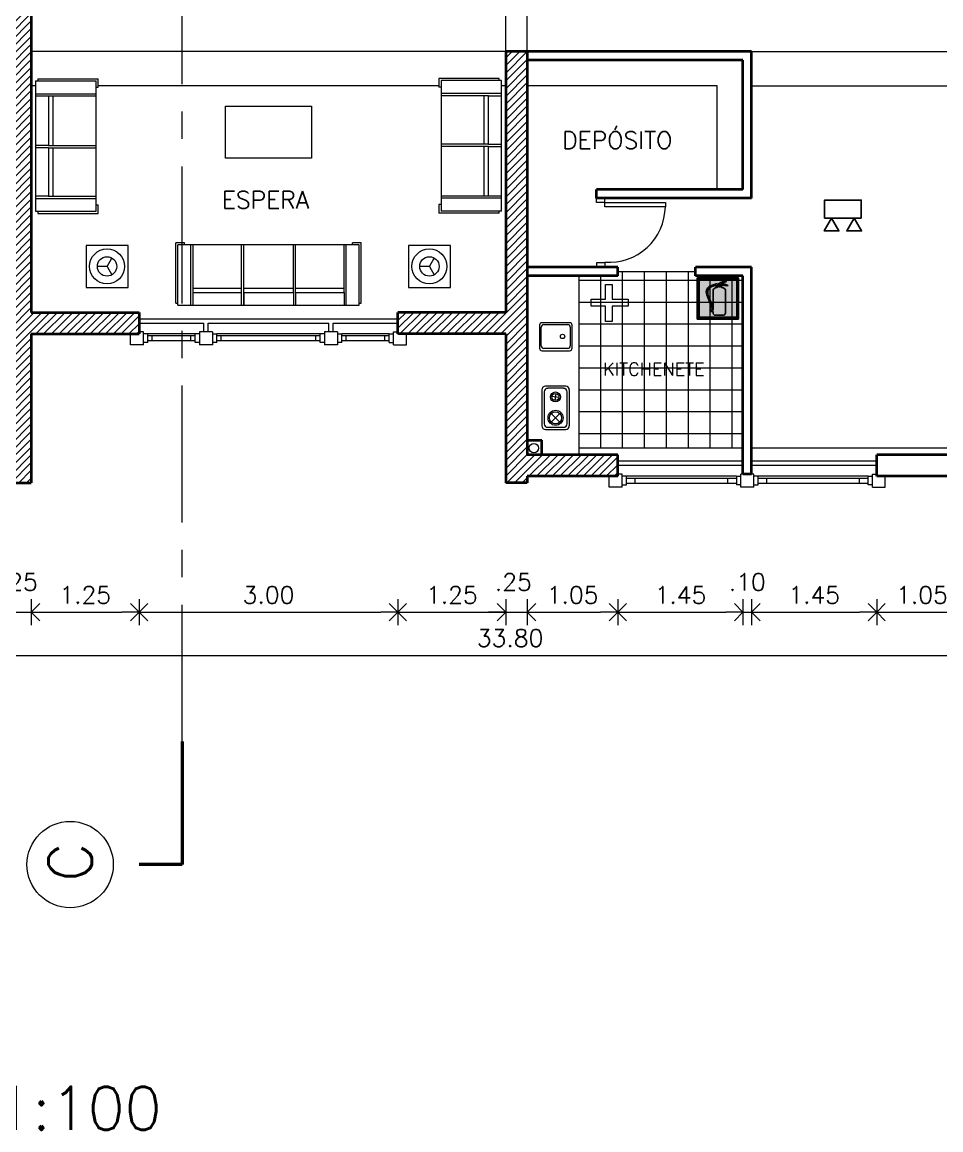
# Model space of a CAD drawing. Extents: x 1009 to 1343, y -172900 to 201.
# Drawn here: x 1167.62 to 1178.27, y 118.18 to 131.01 of the extents above; entities that cross this region are included whole.
import ezdxf

# ---------------------------------------------------------------- set-up
doc = ezdxf.new("R2010")
doc.units = 0
doc.header["$LTSCALE"] = 0.5
doc.linetypes.add('CENTER', pattern=[50.8, 31.75, -6.35, 6.35, -6.35])
doc.layers.get('0').update_dxf_attribs({"linetype": 'CONTINUOUS'})
doc.layers.get('Defpoints').update_dxf_attribs({"linetype": 'CONTINUOUS'})
for name, color, linetype, lineweight in [('Acotaciones', 9, 'CONTINUOUS', 9), ('Carpintería', 55, 'CONTINUOUS', 20), ('Detalles 01', 8, 'CONTINUOUS', 9), ('Equipamiento fijo', 31, 'CONTINUOUS', 13), ('Equipamiento movil', 33, 'CONTINUOUS', 9), ('EQUIPO DE EMERGENCIA', 200, 'CONTINUOUS', 30), ('Muros corte', 7, 'CONTINUOUS', 40), ('Punta 015', 64, 'CONTINUOUS', 13), ('Punta 02', 11, 'CONTINUOUS', 20), ('Punta 05', 52, 'CONTINUOUS', 50), ('Sist. contra incendio', 1, 'CONTINUOUS', 18), ('Tratamiento pisos', 251, 'CONTINUOUS', 9)]:
    doc.layers.add(name, color=color, linetype=linetype, lineweight=lineweight)
for name, color, linetype in [('GCI-LUZ DE EMERG.LUZ ESTROBOSCOPICA', 12, 'CONTINUOUS'), ('MARCO_FONDO_NEGRO', 7, 'CONTINUOUS'), ('SEÑAL_FONDO_FIGURAS', 254, 'CONTINUOUS'), ('SEÑAL_FONDO_ROJO', 242, 'CONTINUOUS')]:
    doc.layers.add(name, color=color, linetype=linetype)
doc.styles.add('Texto 1.5 mm', font='simplex.shx', dxfattribs={"height": 0.15})
doc.styles.add('Texto 2 mm', font='simplex.shx', dxfattribs={"height": 0.2})
doc.styles.add('Texto 5 mm', font='simplex.shx', dxfattribs={"height": 0.5})
doc.dimstyles.new('Primera línea', dxfattribs={"dimscale": 0, "dimtxt": 0.2, "dimasz": 0.2, "dimexe": 0.15, "dimexo": 0, "dimgap": 0.1, "dimtad": 1, "dimzin": 4, "dimdsep": 46, "dimtxsty": 'Texto 2 mm', "dimblk": 'OPEN90', "dimcen": 2.5, "dimclrd": 256, "dimclre": 256, "dimclrt": 256, "dimadec": 0, "dimazin": 0, "dimtfac": 1, "dimtmove": 2, "dimatfit": 3, "dimldrblk": 'OPEN90', "dimfxl": 1, "dimtolj": 1, "dimtzin": 0, "dimlwd": -1, "dimlwe": -1, "dimarcsym": 0})
doc.dimstyles.new('Segunda línea', dxfattribs={"dimscale": 0, "dimtxt": 0.2, "dimasz": 0.2, "dimexe": 0.15, "dimexo": 0.5, "dimgap": 0.1, "dimtad": 1, "dimzin": 4, "dimdsep": 46, "dimtxsty": 'Texto 2 mm', "dimblk": 'OPEN90', "dimcen": 2.5, "dimclrd": 256, "dimclre": 256, "dimclrt": 256, "dimadec": 0, "dimazin": 0, "dimtfac": 1, "dimtmove": 2, "dimatfit": 3, "dimldrblk": 'OPEN90', "dimfxl": 1, "dimtolj": 1, "dimtzin": 0, "dimlwd": -1, "dimlwe": -1, "dimarcsym": 0})
pattern_1 = [(45, (2.53464, 13.46995), (-0.0449012806, 0.0449012806), [])]

# ---------------------------------------------------------------- blocks, each defined once
blk = doc.blocks.new('Velador planta')
for q in [(-4.33, 2.5), (4.33, 2.5), (0, -5)]:
    blk.add_line((0, 0), q)
for radius in [9, 5]:
    blk.add_circle((0, 0), radius)
blk = doc.blocks.new('_Open90')
at = {"color": 0, "linetype": 'ByBlock', "lineweight": -2}
for p, q in [((0, 0), (-1, 0)), ((-0.5, 0.5), (0, 0)), ((0, 0), (-0.5, -0.5))]:
    blk.add_line(p, q, dxfattribs=at)
blk = doc.blocks.new('*D165')
at = {"layer": 'Acotaciones', "transparency": 16777216}
for p, q in [((1167.73, 124.325), (1167.73, 124.025)), ((1168.98, 124.325), (1168.98, 124.025)), ((1167.93, 124.175), (1168.78, 124.175))]:
    blk.add_line(p, q, dxfattribs=at)
at = {"layer": 'Defpoints', "color": 0, "transparency": 16777216}
for p in [(1167.73, 124.325), (1168.98, 124.325), (1168.98, 124.175)]:
    blk.add_point(p, dxfattribs=at)
at = {"layer": 'Acotaciones', "transparency": 16777216, "xscale": 0.2, "yscale": 0.2, "zscale": 0.2, "rotation": 180}
blk.add_blockref('_Open90', (1167.73, 124.175), dxfattribs=at)
at = {"layer": 'Acotaciones', "transparency": 16777216, "xscale": 0.2, "yscale": 0.2, "zscale": 0.2}
blk.add_blockref('_Open90', (1168.98, 124.175), dxfattribs=at)
at = {"layer": 'Acotaciones', "transparency": 16777216, "insert": (1168.355, 124.375), "char_height": 0.2, "attachment_point": 5, "style": 'Texto 2 mm'}
blk.add_mtext('\\A1;1.25', dxfattribs=at)
blk = doc.blocks.new('*D166')
at = {"layer": 'Acotaciones', "transparency": 16777216}
for p, q in [((1168.98, 124.325), (1168.98, 124.025)), ((1171.98, 124.325), (1171.98, 124.025)), ((1169.18, 124.175), (1171.78, 124.175))]:
    blk.add_line(p, q, dxfattribs=at)
at = {"layer": 'Defpoints', "color": 0, "transparency": 16777216}
for p in [(1168.98, 124.325), (1171.98, 124.325), (1171.98, 124.175)]:
    blk.add_point(p, dxfattribs=at)
at = {"layer": 'Acotaciones', "transparency": 16777216, "xscale": 0.2, "yscale": 0.2, "zscale": 0.2, "rotation": 180}
blk.add_blockref('_Open90', (1168.98, 124.175), dxfattribs=at)
at = {"layer": 'Acotaciones', "transparency": 16777216, "xscale": 0.2, "yscale": 0.2, "zscale": 0.2}
blk.add_blockref('_Open90', (1171.98, 124.175), dxfattribs=at)
at = {"layer": 'Acotaciones', "transparency": 16777216, "insert": (1170.48, 124.375), "char_height": 0.2, "attachment_point": 5, "style": 'Texto 2 mm'}
blk.add_mtext('\\A1;3.00', dxfattribs=at)
blk = doc.blocks.new('*D167')
at = {"layer": 'Acotaciones', "transparency": 16777216}
for p, q in [((1171.98, 124.325), (1171.98, 124.025)), ((1173.23, 124.325), (1173.23, 124.025)), ((1172.18, 124.175), (1173.03, 124.175))]:
    blk.add_line(p, q, dxfattribs=at)
at = {"layer": 'Defpoints', "color": 0, "transparency": 16777216}
for p in [(1171.98, 124.325), (1173.23, 124.325), (1173.23, 124.175)]:
    blk.add_point(p, dxfattribs=at)
at = {"layer": 'Acotaciones', "transparency": 16777216, "xscale": 0.2, "yscale": 0.2, "zscale": 0.2, "rotation": 180}
blk.add_blockref('_Open90', (1171.98, 124.175), dxfattribs=at)
at = {"layer": 'Acotaciones', "transparency": 16777216, "xscale": 0.2, "yscale": 0.2, "zscale": 0.2}
blk.add_blockref('_Open90', (1173.23, 124.175), dxfattribs=at)
at = {"layer": 'Acotaciones', "transparency": 16777216, "insert": (1172.605, 124.375), "char_height": 0.2, "attachment_point": 5, "style": 'Texto 2 mm'}
blk.add_mtext('\\A1;1.25', dxfattribs=at)
blk = doc.blocks.new('*D168')
at = {"layer": 'Acotaciones', "transparency": 16777216}
for p, q in [((1173.48, 124.325), (1173.48, 124.025)), ((1174.53, 124.325), (1174.53, 124.025)), ((1173.68, 124.175), (1174.33, 124.175))]:
    blk.add_line(p, q, dxfattribs=at)
at = {"layer": 'Defpoints', "color": 0, "transparency": 16777216}
for p in [(1173.48, 124.325), (1174.53, 124.325), (1174.53, 124.175)]:
    blk.add_point(p, dxfattribs=at)
at = {"layer": 'Acotaciones', "transparency": 16777216, "xscale": 0.2, "yscale": 0.2, "zscale": 0.2, "rotation": 180}
blk.add_blockref('_Open90', (1173.48, 124.175), dxfattribs=at)
at = {"layer": 'Acotaciones', "transparency": 16777216, "xscale": 0.2, "yscale": 0.2, "zscale": 0.2}
blk.add_blockref('_Open90', (1174.53, 124.175), dxfattribs=at)
at = {"layer": 'Acotaciones', "transparency": 16777216, "insert": (1174.005, 124.375), "char_height": 0.2, "attachment_point": 5, "style": 'Texto 2 mm'}
blk.add_mtext('\\A1;1.05', dxfattribs=at)
blk = doc.blocks.new('*D169')
at = {"layer": 'Acotaciones', "transparency": 16777216}
for p, q in [((1174.53, 124.325), (1174.53, 124.025)), ((1175.98, 124.325), (1175.98, 124.025)), ((1174.73, 124.175), (1175.78, 124.175))]:
    blk.add_line(p, q, dxfattribs=at)
at = {"layer": 'Defpoints', "color": 0, "transparency": 16777216}
for p in [(1174.53, 124.325), (1175.98, 124.325), (1175.98, 124.175)]:
    blk.add_point(p, dxfattribs=at)
at = {"layer": 'Acotaciones', "transparency": 16777216, "xscale": 0.2, "yscale": 0.2, "zscale": 0.2, "rotation": 180}
blk.add_blockref('_Open90', (1174.53, 124.175), dxfattribs=at)
at = {"layer": 'Acotaciones', "transparency": 16777216, "xscale": 0.2, "yscale": 0.2, "zscale": 0.2}
blk.add_blockref('_Open90', (1175.98, 124.175), dxfattribs=at)
at = {"layer": 'Acotaciones', "transparency": 16777216, "insert": (1175.255, 124.375), "char_height": 0.2, "attachment_point": 5, "style": 'Texto 2 mm'}
blk.add_mtext('\\A1;1.45', dxfattribs=at)
blk = doc.blocks.new('*D170')
at = {"layer": 'Acotaciones', "transparency": 16777216}
for p, q in [((1176.08, 124.325), (1176.08, 124.025)), ((1177.53, 124.325), (1177.53, 124.025)), ((1176.28, 124.175), (1177.33, 124.175))]:
    blk.add_line(p, q, dxfattribs=at)
at = {"layer": 'Defpoints', "color": 0, "transparency": 16777216}
for p in [(1176.08, 124.325), (1177.53, 124.325), (1177.53, 124.175)]:
    blk.add_point(p, dxfattribs=at)
at = {"layer": 'Acotaciones', "transparency": 16777216, "xscale": 0.2, "yscale": 0.2, "zscale": 0.2, "rotation": 180}
blk.add_blockref('_Open90', (1176.08, 124.175), dxfattribs=at)
at = {"layer": 'Acotaciones', "transparency": 16777216, "xscale": 0.2, "yscale": 0.2, "zscale": 0.2}
blk.add_blockref('_Open90', (1177.53, 124.175), dxfattribs=at)
at = {"layer": 'Acotaciones', "transparency": 16777216, "insert": (1176.805, 124.375), "char_height": 0.2, "attachment_point": 5, "style": 'Texto 2 mm'}
blk.add_mtext('\\A1;1.45', dxfattribs=at)
blk = doc.blocks.new('*D171')
at = {"layer": 'Acotaciones', "transparency": 16777216}
for p, q in [((1177.53, 124.325), (1177.53, 124.025)), ((1178.58, 124.325), (1178.58, 124.025)), ((1177.73, 124.175), (1178.38, 124.175))]:
    blk.add_line(p, q, dxfattribs=at)
at = {"layer": 'Defpoints', "color": 0, "transparency": 16777216}
for p in [(1177.53, 124.325), (1178.58, 124.325), (1178.58, 124.175)]:
    blk.add_point(p, dxfattribs=at)
at = {"layer": 'Acotaciones', "transparency": 16777216, "xscale": 0.2, "yscale": 0.2, "zscale": 0.2, "rotation": 180}
blk.add_blockref('_Open90', (1177.53, 124.175), dxfattribs=at)
at = {"layer": 'Acotaciones', "transparency": 16777216, "xscale": 0.2, "yscale": 0.2, "zscale": 0.2}
blk.add_blockref('_Open90', (1178.58, 124.175), dxfattribs=at)
at = {"layer": 'Acotaciones', "transparency": 16777216, "insert": (1178.055, 124.375), "char_height": 0.2, "attachment_point": 5, "style": 'Texto 2 mm'}
blk.add_mtext('\\A1;1.05', dxfattribs=at)
blk = doc.blocks.new('*D178')
at = {"layer": 'Acotaciones', "transparency": 16777216}
for p, q in [((1156.38, 123.825), (1156.38, 123.525)), ((1190.18, 123.825), (1190.18, 123.525)), ((1156.58, 123.675), (1189.98, 123.675))]:
    blk.add_line(p, q, dxfattribs=at)
at = {"layer": 'Defpoints', "color": 0, "transparency": 16777216}
for p in [(1156.38, 124.325), (1190.18, 124.325), (1190.18, 123.675)]:
    blk.add_point(p, dxfattribs=at)
at = {"layer": 'Acotaciones', "transparency": 16777216, "xscale": 0.2, "yscale": 0.2, "zscale": 0.2, "rotation": 180}
blk.add_blockref('_Open90', (1156.38, 123.675), dxfattribs=at)
at = {"layer": 'Acotaciones', "transparency": 16777216, "xscale": 0.2, "yscale": 0.2, "zscale": 0.2}
blk.add_blockref('_Open90', (1190.18, 123.675), dxfattribs=at)
at = {"layer": 'Acotaciones', "transparency": 16777216, "insert": (1173.28, 123.875), "char_height": 0.2, "attachment_point": 5, "style": 'Texto 2 mm'}
blk.add_mtext('\\A1;33.80', dxfattribs=at)
blk = doc.blocks.new('A$C6C4A3897')
at = {"layer": 'SEÑAL_FONDO_FIGURAS'}
h = blk.add_hatch(color=256, dxfattribs=at)
h.paths.add_polyline_path([(2.147, -0.043), (0.043, -0.043), (0.043, -2.139), (2.147, -2.139)])
h.paths.add_polyline_path([(2.093, -2.085), (0.097, -2.085), (0.097, -0.097), (2.093, -0.097)], flags=16)
h.paths.add_polyline_path([(1.494, -1.856, -0.414214), (1.364, -1.986), (0.969, -1.986, -0.414214), (0.839, -1.856), (0.839, -1.789), (0.708, -1.789), (0.708, -1.699), (0.74, -1.699), (0.74, -1.664), (0.711, -1.664), (0.711, -1.576), (0.743, -1.576, 0.083884), (0.693, -1.404), (0.5, -0.898, -0.214308), (0.523, -0.578, -0.167733), (0.738, -0.417, -0.097156), (0.97, -0.351), (0.97, -0.321), (1.058, -0.321), (1.058, -0.351), (1.087, -0.351, -0.303754), (1.167, -0.298, -0.115313), (1.528, -0.185), (1.53, -0.211, 0.177163), (1.266, -0.329, -0.189272), (1.622, -0.41), (1.592, -0.419, 0.309273), (1.561, -0.409), (1.517, -0.422, 0.291679), (1.46, -0.396), (1.418, -0.408, 0.202341), (1.342, -0.393), (1.3, -0.404, 0.390383), (1.254, -0.384, -0.914616), (1.082, -0.399), (1.058, -0.399), (1.058, -0.429), (0.97, -0.429), (0.97, -0.404, 0.074097), (0.777, -0.461, 0.17086), (0.577, -0.631, 0.207162), (0.599, -0.983), (0.763, -1.4, -0.083589), (0.794, -1.576), (0.817, -1.576), (0.817, -1.664), (0.792, -1.664), (0.792, -1.699), (0.839, -1.699), (0.839, -0.631, -0.204768), (1.051, -0.505, 0.117351), (1.082, -0.431, 0.582578), (1.251, -0.433, 0.113638), (1.282, -0.505, -0.204768), (1.494, -0.631)], flags=0)
h.paths.add_polyline_path([(1.184, -0.438), (1.167, -0.358), (1.151, -0.438, -6.735071)], flags=0)
at = {"layer": 'SEÑAL_FONDO_ROJO'}
h = blk.add_hatch(color=256, dxfattribs=at)
h.paths.add_polyline_path([(2.093, -0.097), (0.097, -0.097), (0.097, -2.085), (2.093, -2.085)])
h.paths.add_polyline_path([(1.494, -1.856, -0.414214), (1.364, -1.986), (0.969, -1.986, -0.414214), (0.839, -1.856), (0.839, -1.789), (0.708, -1.789), (0.708, -1.699), (0.74, -1.699), (0.74, -1.664), (0.711, -1.664), (0.711, -1.576), (0.743, -1.576, 0.083884), (0.693, -1.404), (0.5, -0.898, -0.214308), (0.523, -0.578, -0.167733), (0.738, -0.417, -0.097156), (0.97, -0.351), (0.97, -0.321), (1.058, -0.321), (1.058, -0.351), (1.087, -0.351, -0.303754), (1.167, -0.298, -0.115313), (1.528, -0.185), (1.53, -0.211, 0.177163), (1.266, -0.329, -0.189272), (1.622, -0.41), (1.592, -0.419, 0.309273), (1.561, -0.409), (1.517, -0.422, 0.291679), (1.46, -0.396), (1.418, -0.408, 0.202341), (1.342, -0.393), (1.3, -0.404, 0.390383), (1.254, -0.384, -0.914616), (1.082, -0.399), (1.058, -0.399), (1.058, -0.429), (0.97, -0.429), (0.97, -0.404, 0.074097), (0.777, -0.461, 0.17086), (0.577, -0.631, 0.207162), (0.599, -0.983), (0.763, -1.4, -0.083589), (0.794, -1.576), (0.817, -1.576), (0.817, -1.664), (0.792, -1.664), (0.792, -1.699), (0.839, -1.699), (0.839, -0.631, -0.204768), (1.051, -0.505, 0.117351), (1.082, -0.431, 0.582578), (1.251, -0.433, 0.113638), (1.282, -0.505, -0.204768), (1.494, -0.631)], flags=16)
h.paths.add_polyline_path([(1.184, -0.438), (1.167, -0.358), (1.151, -0.438, -6.735071)], flags=0)
at = {"layer": 'MARCO_FONDO_NEGRO'}
for p, q in [((2.191, 0), (0, 0)), ((0, 0), (0, -2.182)), ((2.191, -2.182), (2.191, 0)), ((0, -2.182), (2.191, -2.182))]:
    blk.add_line(p, q, dxfattribs=at)
at = {"layer": 'SEÑAL_FONDO_FIGURAS'}
for points in [[(0.043, -2.139), (2.147, -2.139), (2.147, -0.043), (0.043, -0.043)], [(0.097, -2.085), (0.097, -0.097), (2.093, -0.097), (2.093, -2.085)]]:
    blk.add_lwpolyline(points, close=True, dxfattribs=at)
for points in [[(1.082, -0.431, -0.117351), (1.051, -0.505, 0.204768), (0.839, -0.631), (0.839, -1.699), (0.792, -1.699), (0.792, -1.664), (0.817, -1.664), (0.817, -1.576), (0.794, -1.576, 0.083589), (0.763, -1.4), (0.599, -0.983, -0.207162), (0.577, -0.631, -0.17086), (0.777, -0.461, -0.074097), (0.97, -0.404), (0.97, -0.429), (1.058, -0.429), (1.058, -0.399), (1.082, -0.399, 0.914616), (1.254, -0.384, -0.390383), (1.3, -0.404), (1.342, -0.393, -0.202341), (1.418, -0.408), (1.46, -0.396, -0.291679), (1.517, -0.422), (1.561, -0.409, -0.309273), (1.592, -0.419), (1.622, -0.41, 0.189272), (1.266, -0.329, -0.177163), (1.53, -0.211), (1.528, -0.185, 0.115313), (1.167, -0.298, 0.303754), (1.087, -0.351), (1.058, -0.351), (1.058, -0.321), (0.97, -0.321), (0.97, -0.351, 0.097156), (0.738, -0.417, 0.167733), (0.523, -0.578, 0.214308), (0.5, -0.898), (0.693, -1.404, -0.083884), (0.743, -1.576), (0.711, -1.576), (0.711, -1.664), (0.74, -1.664), (0.74, -1.699), (0.708, -1.699), (0.708, -1.789), (0.839, -1.789), (0.839, -1.856, 0.414214), (0.969, -1.986), (1.364, -1.986, 0.414214), (1.494, -1.856), (1.494, -0.631, 0.204768), (1.282, -0.505, -0.113638), (1.251, -0.433, -0.582578)], [(1.167, -0.358), (1.184, -0.438, 6.735071), (1.151, -0.438)]]:
    blk.add_lwpolyline(points, format="xyb", close=True, dxfattribs=at)
blk = doc.blocks.new('A$C04752EFD')
at = {"layer": 'GCI-LUZ DE EMERG.LUZ ESTROBOSCOPICA', "color": 1}
blk.add_lwpolyline([(-0.177, -0.173), (-0.177, 0), (0.177, 0), (0.177, -0.173)], close=True, dxfattribs=at)
at = {"layer": 'GCI-LUZ DE EMERG.LUZ ESTROBOSCOPICA'}
for points in [[(0.177, -0.173), (-0.177, -0.173), (-0.177, 0), (0.177, 0)], [(-0.109, -0.173), (-0.038, -0.297), (-0.18, -0.297)], [(0.109, -0.173), (0.038, -0.297), (0.18, -0.297)]]:
    blk.add_lwpolyline(points, close=True, dxfattribs=at)

msp = doc.modelspace()

# ---------------------------------------------------------------- hatches: boundary and pattern name
at = {"layer": 'Detalles 01'}
h = msp.add_hatch(dxfattribs=at)
h.set_pattern_fill('ANSI31,_O', color=256, scale=0.02)
h.set_pattern_definition(pattern_1)
h.paths.add_polyline_path([(1168.98, 127.65), (1167.73, 127.65), (1167.73, 132.617), (1167.48, 132.617), (1167.48, 126), (1166.43, 126), (1166.43, 125.75), (1167.48, 125.75), (1167.48, 125.675), (1167.73, 125.675), (1167.73, 127.4), (1168.98, 127.4)])
h = msp.add_hatch(dxfattribs=at)
h.set_pattern_fill('ANSI31,_O', color=256, scale=0.02)
h.set_pattern_definition(pattern_1)
h.paths.add_polyline_path([(1173.23, 127.65), (1171.98, 127.65), (1171.98, 127.4), (1173.23, 127.4), (1173.23, 125.675), (1173.48, 125.675), (1173.48, 125.75), (1174.53, 125.75), (1174.53, 126), (1173.48, 126), (1173.48, 130.675), (1173.23, 130.675)])
at = {"layer": 'Tratamiento pisos'}
h = msp.add_hatch(dxfattribs=at)
h.set_pattern_fill('NET,_I', color=256, scale=0.08, angle=-90, style=2)
h.set_pattern_definition([(270, (63.33464, 13.46995), (0.254, -4e-17), []), (0, (63.33464, 13.46995), (6e-17, 0.254), [])])
h.paths.add_polyline_path([(1174.53, 128.125), (1174.53, 128.075), (1174.08, 128.075), (1174.08, 126.075), (1175.955, 126.075), (1175.98, 126.075), (1175.98, 128.075), (1175.43, 128.075), (1175.43, 128.125)])

# ---------------------------------------------------------------- linework, layer by layer
at = {"layer": 'Acotaciones'}
for p, q in [((1167.48, 124.175), (1167.98, 124.175)), ((1172.98, 124.175), (1173.48, 124.175)), ((1175.98, 124.175), (1176.08, 124.175))]:
    msp.add_line(p, q, dxfattribs=at)
at = {"layer": 'Carpintería'}
for p, q in [((1174.28, 128.925), (1174.28, 128.975)), ((1174.38, 128.925), (1174.28, 128.925)), ((1174.38, 128.925), (1174.38, 128.975)), ((1174.38, 128.875), (1174.38, 128.925)), ((1174.38, 128.925), (1175.08, 128.925)), ((1175.08, 128.925), (1175.08, 128.875)), ((1175.08, 128.875), (1174.38, 128.875)), ((1174.38, 128.225), (1174.28, 128.225)), ((1174.28, 128.225), (1174.28, 128.175)), ((1174.38, 128.225), (1174.38, 128.175)), ((1168.88, 127.275), (1168.88, 127.4)), ((1169.03, 127.425), (1168.98, 127.425)), ((1169.03, 127.275), (1169.03, 127.425)), ((1169.08, 127.4), (1169.03, 127.4)), ((1169.08, 127.3), (1169.08, 127.4)), ((1169.63, 127.38), (1169.08, 127.38)), ((1169.13, 127.32), (1169.13, 127.38)), ((1169.58, 127.32), (1169.58, 127.38)), ((1169.63, 127.3), (1169.63, 127.4)), ((1169.68, 127.4), (1169.63, 127.4)), ((1169.83, 127.425), (1169.68, 127.425)), ((1169.68, 127.425), (1169.68, 127.275)), ((1169.83, 127.425), (1169.83, 127.275)), ((1169.83, 127.4), (1169.88, 127.4)), ((1169.88, 127.3), (1169.88, 127.4)), ((1171.08, 127.38), (1169.88, 127.38)), ((1169.93, 127.32), (1169.93, 127.38)), ((1171.03, 127.32), (1171.03, 127.38)), ((1171.13, 127.4), (1171.08, 127.4)), ((1171.08, 127.3), (1171.08, 127.4)), ((1171.28, 127.425), (1171.13, 127.425)), ((1171.13, 127.425), (1171.13, 127.275)), ((1171.28, 127.425), (1171.28, 127.275)), ((1171.28, 127.4), (1171.33, 127.4)), ((1171.33, 127.3), (1171.33, 127.4)), ((1171.88, 127.38), (1171.33, 127.38)), ((1171.38, 127.32), (1171.38, 127.38)), ((1171.83, 127.32), (1171.83, 127.38)), ((1171.88, 127.3), (1171.88, 127.4)), ((1171.88, 127.4), (1171.93, 127.4)), ((1171.93, 127.275), (1171.93, 127.425)), ((1171.93, 127.425), (1171.98, 127.425)), ((1172.08, 127.275), (1172.08, 127.4)), ((1169.03, 127.275), (1168.88, 127.275)), ((1169.08, 127.3), (1169.03, 127.3)), ((1169.63, 127.32), (1169.08, 127.32)), ((1169.68, 127.3), (1169.63, 127.3)), ((1169.83, 127.275), (1169.68, 127.275)), ((1169.88, 127.3), (1169.83, 127.3)), ((1171.08, 127.32), (1169.88, 127.32)), ((1171.13, 127.3), (1171.08, 127.3)), ((1171.28, 127.275), (1171.13, 127.275)), ((1171.33, 127.3), (1171.28, 127.3)), ((1171.88, 127.32), (1171.33, 127.32)), ((1171.88, 127.3), (1171.93, 127.3)), ((1171.93, 127.275), (1172.08, 127.275)), ((1174.43, 125.625), (1174.43, 125.75)), ((1174.58, 125.775), (1174.53, 125.775)), ((1174.58, 125.625), (1174.58, 125.775)), ((1174.63, 125.75), (1174.58, 125.75)), ((1174.63, 125.65), (1174.63, 125.75)), ((1174.63, 125.73), (1175.905, 125.73)), ((1174.73, 125.67), (1174.73, 125.73)), ((1175.805, 125.67), (1175.805, 125.73)), ((1175.905, 125.75), (1175.905, 125.65)), ((1175.905, 125.75), (1175.955, 125.75)), ((1175.955, 125.625), (1175.955, 125.775)), ((1175.98, 125.775), (1175.955, 125.775)), ((1176.105, 125.775), (1176.08, 125.775)), ((1176.105, 125.625), (1176.105, 125.775)), ((1176.155, 125.75), (1176.105, 125.75)), ((1176.155, 125.65), (1176.155, 125.75)), ((1176.155, 125.73), (1177.43, 125.73)), ((1176.255, 125.67), (1176.255, 125.73)), ((1177.33, 125.67), (1177.33, 125.73)), ((1177.43, 125.65), (1177.43, 125.75)), ((1177.43, 125.75), (1177.48, 125.75)), ((1177.48, 125.625), (1177.48, 125.775)), ((1177.48, 125.775), (1177.53, 125.775)), ((1177.63, 125.625), (1177.63, 125.75)), ((1174.58, 125.625), (1174.43, 125.625)), ((1174.58, 125.65), (1174.63, 125.65)), ((1174.63, 125.67), (1175.905, 125.67)), ((1175.955, 125.65), (1175.905, 125.65)), ((1176.105, 125.625), (1175.955, 125.625)), ((1176.105, 125.65), (1176.155, 125.65)), ((1176.155, 125.67), (1177.43, 125.67)), ((1177.48, 125.65), (1177.43, 125.65)), ((1177.48, 125.625), (1177.63, 125.625))]:
    msp.add_line(p, q, dxfattribs=at)
at = {"layer": 'Detalles 01', "linetype": 'CENTER', "ltscale": 0.1}
msp.add_line((1169.48, 122.675), (1169.48, 133.213), dxfattribs=at)
at = {"layer": 'Detalles 01'}
for p, q in [((1168.98, 127.575), (1171.98, 127.575)), ((1168.98, 127.525), (1169.73, 127.525)), ((1169.73, 127.425), (1169.73, 127.525)), ((1169.78, 127.425), (1169.78, 127.525)), ((1169.78, 127.525), (1171.18, 127.525)), ((1171.18, 127.425), (1171.18, 127.525)), ((1171.23, 127.425), (1171.23, 127.525)), ((1171.23, 127.525), (1171.98, 127.525)), ((1169.63, 127.4), (1169.08, 127.4)), ((1171.08, 127.4), (1169.88, 127.4)), ((1171.88, 127.4), (1171.33, 127.4)), ((1175.98, 125.925), (1174.53, 125.925)), ((1175.98, 125.875), (1174.53, 125.875)), ((1177.53, 125.925), (1176.08, 125.925)), ((1177.53, 125.875), (1176.08, 125.875)), ((1175.905, 125.75), (1174.63, 125.75)), ((1177.43, 125.75), (1176.155, 125.75))]:
    msp.add_line(p, q, dxfattribs=at)
msp.add_circle((1173.556, 126.077), 0.055, dxfattribs=at)
msp.add_arc((1174.425, 128.885), 0.655, 266.0418, 359.1031, dxfattribs=at)
at = {"layer": 'Equipamiento fijo'}
for p, q in [((1175.68, 130.275), (1173.48, 130.275)), ((1175.68, 129.075), (1175.68, 130.275)), ((1174.08, 126), (1174.08, 128.075))]:
    msp.add_line(p, q, dxfattribs=at)
at = {"layer": 'Equipamiento movil', "ltscale": 0.009}
for p, q in [((1167.78, 130.334), (1167.78, 128.822)), ((1167.78, 130.334), (1168.48, 130.334)), ((1167.805, 130.359), (1168.505, 130.359)), ((1167.805, 130.359), (1167.805, 130.334)), ((1168.48, 128.972), (1168.48, 130.334)), ((1168.48, 130.184), (1168.48, 130.334)), ((1168.505, 130.259), (1168.505, 130.359)), ((1173.155, 130.361), (1172.455, 130.361)), ((1172.455, 130.361), (1172.455, 130.261)), ((1173.18, 130.336), (1172.48, 130.336)), ((1172.48, 130.336), (1172.48, 130.186)), ((1173.155, 130.336), (1173.155, 130.361)), ((1173.18, 128.824), (1173.18, 130.336)), ((1167.78, 130.184), (1168.48, 130.184)), ((1168.48, 130.259), (1168.505, 130.259)), ((1172.48, 130.261), (1172.455, 130.261)), ((1172.48, 130.186), (1172.48, 128.824)), ((1173.18, 130.186), (1172.48, 130.186)), ((1167.78, 130.159), (1168.48, 130.159)), ((1167.93, 130.159), (1167.93, 129.584)), ((1167.98, 130.159), (1167.98, 129.584)), ((1173.03, 130.161), (1172.48, 130.161)), ((1172.98, 129.599), (1172.98, 130.161)), ((1173.03, 129.599), (1173.03, 130.161)), ((1173.03, 130.161), (1173.18, 130.161)), ((1169.98, 129.439), (1169.98, 130.039)), ((1169.98, 130.039), (1170.98, 130.039)), ((1170.98, 130.039), (1170.98, 129.439)), ((1167.93, 129.584), (1167.78, 129.584)), ((1167.93, 129.559), (1167.78, 129.559)), ((1167.93, 129.584), (1168.48, 129.584)), ((1167.93, 129.559), (1167.93, 128.997)), ((1167.93, 129.559), (1168.48, 129.559)), ((1167.93, 129.559), (1168.48, 129.559)), ((1167.98, 129.559), (1167.98, 128.997)), ((1173.03, 129.599), (1172.48, 129.599)), ((1173.03, 129.599), (1172.48, 129.599)), ((1173.03, 129.574), (1172.48, 129.574)), ((1172.98, 128.999), (1172.98, 129.574)), ((1173.03, 129.599), (1173.18, 129.599)), ((1173.03, 129.574), (1173.18, 129.574)), ((1173.03, 128.999), (1173.03, 129.574)), ((1170.98, 129.439), (1169.98, 129.439)), ((1167.93, 128.997), (1167.78, 128.997)), ((1167.78, 128.972), (1168.48, 128.972)), ((1167.93, 128.997), (1168.48, 128.997)), ((1168.48, 128.822), (1168.48, 128.972)), ((1173.18, 128.999), (1172.48, 128.999)), ((1173.18, 128.974), (1172.48, 128.974)), ((1172.48, 128.974), (1172.48, 128.824)), ((1167.78, 128.822), (1168.48, 128.822)), ((1167.805, 128.822), (1167.805, 128.797)), ((1167.805, 128.797), (1168.505, 128.797)), ((1168.48, 128.897), (1168.505, 128.897)), ((1168.505, 128.797), (1168.505, 128.897)), ((1172.455, 128.899), (1172.455, 128.799)), ((1172.48, 128.899), (1172.455, 128.899)), ((1173.155, 128.799), (1172.455, 128.799)), ((1173.18, 128.824), (1172.48, 128.824)), ((1173.155, 128.799), (1173.155, 128.824)), ((1169.405, 127.757), (1169.405, 128.457)), ((1169.505, 128.457), (1169.405, 128.457)), ((1169.43, 127.732), (1169.43, 128.432)), ((1169.58, 128.432), (1169.43, 128.432)), ((1171.38, 128.432), (1169.455, 128.432)), ((1169.505, 128.432), (1169.505, 128.457)), ((1169.58, 127.732), (1169.58, 128.432)), ((1169.605, 127.732), (1169.605, 128.432)), ((1170.168, 127.732), (1170.168, 128.432)), ((1170.193, 127.882), (1170.193, 128.432)), ((1170.193, 127.732), (1170.193, 128.432)), ((1170.193, 127.882), (1170.193, 128.432)), ((1170.768, 127.882), (1170.768, 128.432)), ((1170.793, 127.882), (1170.793, 128.432)), ((1170.793, 127.882), (1170.793, 128.432)), ((1171.355, 127.882), (1171.355, 128.432)), ((1171.38, 127.732), (1171.38, 128.432)), ((1171.53, 128.432), (1171.38, 128.432)), ((1171.555, 128.457), (1171.455, 128.457)), ((1171.455, 128.432), (1171.455, 128.457)), ((1171.53, 127.732), (1171.53, 128.432)), ((1171.555, 127.757), (1171.555, 128.457)), ((1169.605, 127.932), (1170.168, 127.932)), ((1169.605, 127.882), (1170.168, 127.882)), ((1170.193, 127.932), (1170.768, 127.932)), ((1170.193, 127.882), (1170.193, 127.732)), ((1170.193, 127.882), (1170.193, 127.732)), ((1170.193, 127.882), (1170.768, 127.882)), ((1170.768, 127.882), (1170.768, 127.732)), ((1170.793, 127.932), (1171.355, 127.932)), ((1170.793, 127.882), (1171.355, 127.882)), ((1170.793, 127.882), (1170.793, 127.732)), ((1171.355, 127.882), (1171.355, 127.732)), ((1169.405, 127.757), (1169.43, 127.757)), ((1171.53, 127.757), (1171.555, 127.757)), ((1169.43, 127.732), (1171.53, 127.732))]:
    msp.add_line(p, q, dxfattribs=at)
at = {"layer": 'Equipamiento movil'}
for p, q in [((1168.366, 128.425), (1168.366, 127.939)), ((1168.852, 128.425), (1168.366, 128.425)), ((1168.852, 127.939), (1168.852, 128.425)), ((1172.103, 128.425), (1172.103, 127.939)), ((1172.589, 128.425), (1172.103, 128.425)), ((1172.589, 127.939), (1172.589, 128.425)), ((1168.366, 127.939), (1168.852, 127.939)), ((1172.103, 127.939), (1172.589, 127.939)), ((1173.621, 127.501), (1173.621, 127.236)), ((1173.969, 127.531), (1173.651, 127.531)), ((1173.672, 127.51), (1173.948, 127.51)), ((1173.999, 127.236), (1173.999, 127.501)), ((1173.642, 127.262), (1173.642, 127.48)), ((1173.978, 127.48), (1173.978, 127.262)), ((1173.948, 127.232), (1173.672, 127.232)), ((1173.651, 127.206), (1173.969, 127.206)), ((1173.649, 126.753), (1173.649, 126.335)), ((1173.674, 126.728), (1173.674, 126.36)), ((1173.925, 126.795), (1173.691, 126.795)), ((1173.9, 126.77), (1173.716, 126.77)), ((1173.942, 126.544), (1173.942, 126.728)), ((1173.967, 126.544), (1173.967, 126.753)), ((1173.846, 126.664), (1173.765, 126.675)), ((1173.811, 126.71), (1173.8, 126.629)), ((1173.857, 126.379), (1173.758, 126.479)), ((1173.758, 126.379), (1173.857, 126.479)), ((1173.942, 126.36), (1173.942, 126.544)), ((1173.967, 126.335), (1173.967, 126.544)), ((1173.691, 126.293), (1173.925, 126.293)), ((1173.716, 126.318), (1173.9, 126.318))]:
    msp.add_line(p, q, dxfattribs=at)
for centre, radius in [((1173.888, 127.371), 0.0252), ((1173.806, 126.67), 0.0577), ((1173.806, 126.67), 0.041), ((1173.807, 126.429), 0.0871), ((1173.807, 126.429), 0.0703)]:
    msp.add_circle(centre, radius, dxfattribs=at)
for centre, radius, start, end in [((1173.651, 127.501), 0.03, 90, 180), ((1173.672, 127.48), 0.03, 90, 180), ((1173.948, 127.48), 0.03, 0, 90), ((1173.969, 127.501), 0.03, 0, 90), ((1173.651, 127.236), 0.03, 180, 270), ((1173.672, 127.262), 0.03, 180, 270), ((1173.948, 127.262), 0.03, 270, 360), ((1173.969, 127.236), 0.03, 270, 360), ((1173.691, 126.753), 0.0418, 90, 180), ((1173.716, 126.728), 0.0418, 90, 180), ((1173.9, 126.728), 0.0418, 0, 90), ((1173.925, 126.753), 0.0418, 0, 90), ((1173.691, 126.335), 0.0418, 180, 270), ((1173.716, 126.36), 0.0418, 180, 270), ((1173.9, 126.36), 0.0418, 270, 0), ((1173.925, 126.335), 0.0418, 270, 0)]:
    msp.add_arc(centre, radius, start, end, dxfattribs=at)
at = {"layer": 'Muros corte'}
for p, q in [((1167.73, 132.617), (1167.73, 127.65)), ((1176.08, 130.675), (1173.23, 130.675)), ((1173.23, 130.675), (1173.23, 127.65)), ((1173.48, 130.675), (1173.48, 126)), ((1175.98, 130.575), (1173.48, 130.575)), ((1175.98, 129.075), (1175.98, 130.575)), ((1176.08, 128.975), (1176.08, 130.675)), ((1175.98, 129.075), (1174.28, 129.075)), ((1174.28, 128.975), (1174.28, 129.075)), ((1176.08, 128.975), (1174.28, 128.975)), ((1174.53, 128.175), (1173.48, 128.175)), ((1174.53, 128.075), (1174.53, 128.175)), ((1176.08, 128.175), (1175.43, 128.175)), ((1175.43, 128.075), (1175.43, 128.175)), ((1176.08, 125.775), (1176.08, 128.175)), ((1174.53, 128.075), (1173.48, 128.075)), ((1175.98, 128.075), (1175.43, 128.075)), ((1175.98, 125.775), (1175.98, 128.075)), ((1167.73, 127.65), (1168.98, 127.65)), ((1168.98, 127.65), (1168.98, 127.4)), ((1171.98, 127.4), (1171.98, 127.65)), ((1173.23, 127.65), (1171.98, 127.65)), ((1167.73, 127.4), (1168.98, 127.4)), ((1167.73, 127.4), (1167.73, 125.675)), ((1173.23, 127.4), (1171.98, 127.4)), ((1173.23, 127.4), (1173.23, 125.675)), ((1173.48, 126.17), (1173.65, 126.17)), ((1173.65, 126), (1173.65, 126.17)), ((1174.53, 126), (1173.48, 126)), ((1174.53, 125.75), (1174.53, 126)), ((1178.58, 126), (1177.53, 126)), ((1177.53, 125.75), (1177.53, 126)), ((1174.53, 125.75), (1173.48, 125.75)), ((1173.48, 125.75), (1173.48, 125.675)), ((1176.08, 125.775), (1175.98, 125.775)), ((1178.58, 125.75), (1177.53, 125.75)), ((1167.48, 125.675), (1167.73, 125.675)), ((1173.48, 125.675), (1173.23, 125.675))]:
    msp.add_line(p, q, dxfattribs=at)
at = {"layer": 'Punta 02'}
msp.add_circle((1168.18, 121.25), 0.5, dxfattribs=at)
at = {"layer": 'Punta 05'}
for p, q in [((1169.48, 122.675), (1169.48, 121.25)), ((1169.48, 121.25), (1168.98, 121.25))]:
    msp.add_line(p, q, dxfattribs=at)
at = {"layer": 'Sist. contra incendio'}
for p, q in [((1174.385, 127.802), (1174.385, 127.974)), ((1174.385, 127.974), (1174.465, 127.974)), ((1174.465, 127.974), (1174.465, 127.802)), ((1174.22, 127.802), (1174.385, 127.802)), ((1174.22, 127.723), (1174.22, 127.802)), ((1174.465, 127.802), (1174.648, 127.802)), ((1174.648, 127.802), (1174.648, 127.723)), ((1174.385, 127.723), (1174.22, 127.723)), ((1174.385, 127.545), (1174.385, 127.723)), ((1174.648, 127.723), (1174.465, 127.723)), ((1174.465, 127.723), (1174.465, 127.545)), ((1174.465, 127.545), (1174.385, 127.545))]:
    msp.add_line(p, q, dxfattribs=at)
at = {"layer": 'Tratamiento pisos'}
for p, q in [((1173.23, 130.675), (1173.23, 132.275)), ((1173.48, 130.675), (1173.48, 132.275)), ((1173.23, 130.675), (1167.73, 130.675)), ((1176.08, 130.675), (1178.58, 130.675)), ((1167.78, 130.275), (1167.73, 130.275)), ((1172.455, 130.275), (1168.505, 130.275)), ((1173.23, 130.275), (1173.18, 130.275)), ((1176.08, 130.275), (1178.58, 130.275)), ((1174.53, 128.125), (1175.43, 128.125)), ((1175.98, 126.075), (1174.08, 126.075)), ((1178.58, 126.075), (1176.08, 126.075))]:
    msp.add_line(p, q, dxfattribs=at)

# ---------------------------------------------------------------- block references
at = {"ltscale": 0.25, "xscale": 0.2188867180677789, "yscale": 0.2188867180677789, "zscale": 0.2188867180677789}
msp.add_blockref('A$C6C4A3897', (1175.45, 128.051), dxfattribs=at)
at = {"layer": 'Equipamiento movil', "xscale": 0.0225, "yscale": 0.0225, "zscale": 0.0225, "rotation": 270}
for p in [(1168.608, 128.183), (1172.345, 128.183)]:
    msp.add_blockref('Velador planta', p, dxfattribs=at)
at = {"layer": 'EQUIPO DE EMERGENCIA', "xscale": 1.200000000000045, "yscale": 1.200000000000045, "zscale": 1.200000000000045}
msp.add_blockref('A$C04752EFD', (1177.138, 128.951), dxfattribs=at)

# ---------------------------------------------------------------- texts
at = {"layer": 'Acotaciones', "char_height": 0.2, "attachment_point": 5, "style": 'Texto 2 mm'}
for s, insert in [('.25', (1167.591, 124.525)), ('.25', (1173.318, 124.525)), ('\\A1;.10', (1176.03, 124.525))]:
    msp.add_mtext(s, dxfattribs=dict(at, insert=insert))
at = {"layer": 'Punta 015', "insert": (1174.358, 126.917), "char_height": 0.15, "width": 1.38855, "attachment_point": 7, "style": 'Texto 1.5 mm'}
msp.add_mtext('KITCHENETE', dxfattribs=at)
at = {"layer": 'Punta 02', "char_height": 0.2, "style": 'Texto 2 mm'}
for s, insert, width, attachment_point in [('DEPÓSITO', (1173.884, 129.546), 1.41809, 7), ('ESPERA', (1169.939, 129.055), 1.0557, 1)]:
    msp.add_mtext(s, dxfattribs=dict(at, insert=insert, width=width, attachment_point=attachment_point))
at = {"layer": 'Punta 05', "insert": (1168.431, 121.053), "char_height": 0.5, "width": 0.3999, "attachment_point": 7, "rotation": 90, "style": 'Texto 5 mm'}
msp.add_mtext('C', dxfattribs=at)
at = {"layer": 'Punta 05', "insert": (1156.383, 118.675), "char_height": 0.5, "width": 15.12152, "attachment_point": 1, "style": 'Texto 5 mm'}
msp.add_mtext('PLANTA SEGUNDO PISO - Esc.: 1:100', dxfattribs=at)

# ---------------------------------------------------------------- dimensions: what is measured, and where the dimension line sits
at = {"layer": 'Acotaciones'}
for base, p1, p2, dimstyle, picture, middle in [((1168.98, 124.175), (1167.73, 124.325), (1168.98, 124.325), 'Primera línea', '*D165', (1168.355, 124.375)), ((1171.98, 124.175), (1168.98, 124.325), (1171.98, 124.325), 'Primera línea', '*D166', (1170.48, 124.375)), ((1173.23, 124.175), (1171.98, 124.325), (1173.23, 124.325), 'Primera línea', '*D167', (1172.605, 124.375)), ((1174.53, 124.175), (1173.48, 124.325), (1174.53, 124.325), 'Primera línea', '*D168', (1174.005, 124.375)), ((1175.98, 124.175), (1174.53, 124.325), (1175.98, 124.325), 'Primera línea', '*D169', (1175.255, 124.375)), ((1177.53, 124.175), (1176.08, 124.325), (1177.53, 124.325), 'Primera línea', '*D170', (1176.805, 124.375)), ((1178.58, 124.175), (1177.53, 124.325), (1178.58, 124.325), 'Primera línea', '*D171', (1178.055, 124.375)), ((1190.18, 123.675), (1156.38, 124.325), (1190.18, 124.325), 'Segunda línea', '*D178', (1173.28, 123.875))]:
    dim = msp.add_linear_dim(base=base, p1=p1, p2=p2, dimstyle=dimstyle, override={"dimscale": 1}, dxfattribs=at)
    dim.commit()
    dim.dimension.update_dxf_attribs({"geometry": picture, "text_midpoint": middle})

doc.saveas('drawing.dxf')
